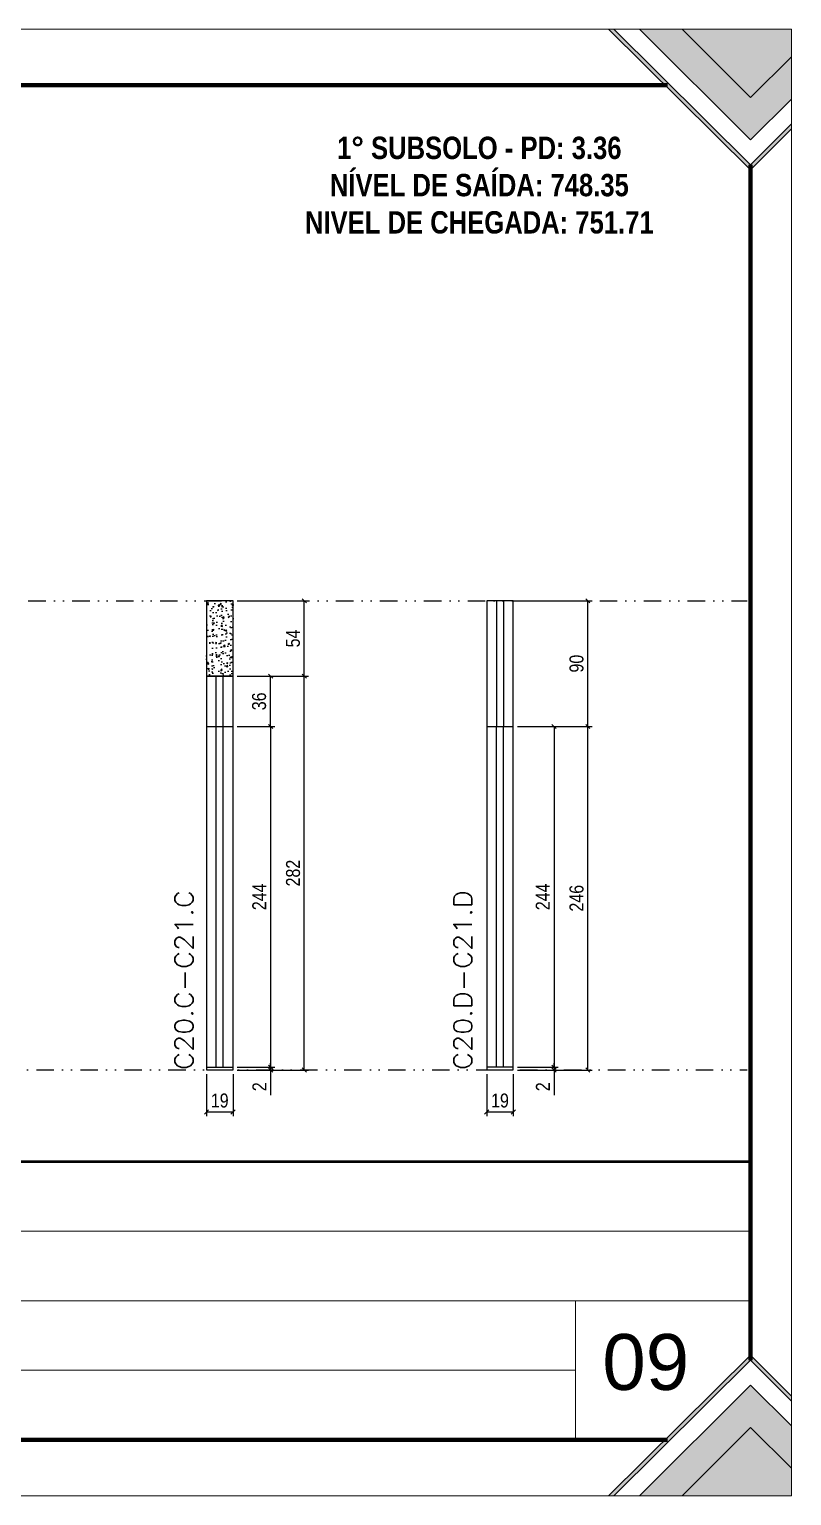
# Model space of a CAD drawing. Extents: x 71 to 6311, y -2991 to 2643.
# Drawn here: x 1011 to 1556, y -1841 to -791 of the extents above; entities that cross this region are included whole.
import ezdxf
from ezdxf.enums import TextEntityAlignment as Align

# ---------------------------------------------------------------- set-up
doc = ezdxf.new("R2010")
doc.units = 0
doc.linetypes.add('CONTINUO', pattern=[0])
doc.linetypes.add('DIVIDE2', pattern=[0.625, 0.25, -0.125, 0, -0.125, 0, -0.125])
for name, color, linetype in [('COTA', 241, 'Continuous'), ('NOMENCLATURA', 7, 'Continuous'), ('Nível', 160, 'Continuous'), ('Painéis', 200, 'Continuous'), ('SARR_2.2x7', 40, 'Continuous')]:
    doc.layers.add(name, color=color, linetype=linetype)
doc.layers.add('Folhas', color=255, linetype='Continuous', lineweight=9)
doc.layers.add('Texto Seção', color=7, linetype='Continuous', lineweight=15)
doc.styles.add('ARIAL', font='arial.ttf')
doc.styles.add('COTA TECNICA', font='techl___.ttf', dxfattribs={"height": 10})
doc.styles.add('REGUA-120', font='ROMANS.shx', dxfattribs={"height": 15})
doc.styles.add('ROMANC', font='techb___.ttf', dxfattribs={"height": 2.5})
doc.dimstyles.new('PAINEL-NOVA', dxfattribs={"dimtxt": 10, "dimasz": 3, "dimexe": 3, "dimexo": 3, "dimgap": 3, "dimtad": 1, "dimdec": 1, "dimzin": 12, "dimdsep": 46, "dimtxsty": 'COTA TECNICA', "dimblk1": 'OBLIQUE', "dimblk2": 'OBLIQUE', "dimsah": 1, "dimcen": 0.9, "dimclrd": 4, "dimclre": 4, "dimclrt": 240, "dimadec": 1, "dimazin": 3, "dimtfac": 1, "dimtdec": 1, "dimtix": 1, "dimtmove": 0, "dimatfit": 3, "dimfxl": 1, "dimtolj": 1, "dimtzin": 12, "dimarcsym": 0})

# ---------------------------------------------------------------- blocks, each defined once
blk = doc.blocks.new('9999999999')
at = {"transparency": 33554687}
h = blk.add_hatch(color=30, dxfattribs=at)
h.dxf.hatch_style = 1
h.paths.add_polyline_path([(1357.7, 1050), (1354, 1050), (1455.5, 949.3), (1485, 978.7), (1485, 982.3), (1455.5, 953)])
at = {"true_color": 0x000000, "transparency": 33554687}
h = blk.add_hatch(color=18, dxfattribs=at)
h.dxf.hatch_style = 1
h.paths.add_polyline_path([(1406.6, 1050), (1376.2, 1050), (1455.5, 970.8), (1485, 1000.1), (1485, 1030.4), (1455.5, 1001.1)])
at = {"true_color": 0xff7f00, "transparency": 33554687}
h = blk.add_hatch(color=30, dxfattribs=at)
h.dxf.hatch_style = 1
h.paths.add_polyline_path([(1485, 1030.4), (1485, 1050), (1406.6, 1050), (1455.5, 1001.1)])
at = {"transparency": 33554687}
h = blk.add_hatch(color=30, dxfattribs=at)
h.dxf.hatch_style = 1
h.paths.add_polyline_path([(1357.7, 0), (1354, 0), (1455.5, 100.7), (1485, 71.3), (1485, 67.7), (1455.5, 97)])
at = {"true_color": 0x000000, "transparency": 33554687}
h = blk.add_hatch(color=18, dxfattribs=at)
h.dxf.hatch_style = 1
h.paths.add_polyline_path([(1406.6, 0), (1376.2, 0), (1455.5, 79.2), (1485, 49.9), (1485, 19.6), (1455.5, 48.9)])
at = {"true_color": 0xff7f00, "transparency": 33554687}
h = blk.add_hatch(color=30, dxfattribs=at)
h.dxf.hatch_style = 1
h.paths.add_polyline_path([(1485, 19.6), (1485, 0), (1406.6, 0), (1455.5, 48.9)])
at = {"color": 30, "linetype": 'CONTINUO'}
for p, q in [((396.9, 189.4), (1455.5, 189.4)), ((396.9, 139.6), (1455.5, 139.6)), ((1330.4, 139.6), (1330.4, 40)), ((396.9, 89.8), (1330.4, 89.8))]:
    blk.add_line(p, q, dxfattribs=at)
at = {"color": 30, "transparency": 33554687}
for points in [[(1485, 978.7), (1455.5, 949.3), (1354, 1050)], [(1485, 982.3), (1455.5, 953), (1357.7, 1050)], [(1376.2, 1050), (1455.5, 970.8), (1485, 1000.1)], [(1406.6, 1050), (1455.5, 1001.1), (1485, 1030.4)], [(1485, 71.3), (1455.5, 100.7), (1354, 0)], [(1485, 67.7), (1455.5, 97), (1357.7, 0)], [(1376.2, 0), (1455.5, 79.2), (1485, 49.9)], [(1406.6, 0), (1455.5, 48.9), (1485, 19.6)]]:
    blk.add_lwpolyline(points, dxfattribs=at)
at = {"color": 30, "linetype": 'CONTINUO', "const_width": 2}
blk.add_lwpolyline([(1455.5, 97), (1455.5, 239.2), (50, 239.2), (50, 40), (1396.2, 40)], dxfattribs=at)
at = {"layer": 'Folhas'}
blk.add_lwpolyline([(0, 0), (1485, 0), (1485, 1050), (0, 1050)], close=True, dxfattribs=at)
at = {"layer": 'Folhas', "color": 30, "const_width": 3}
for points in [[(1396.2, 1010), (50, 1010), (50, 40), (1396.2, 40)], [(1455.5, 97), (1455.5, 953)]]:
    blk.add_lwpolyline(points, dxfattribs=at)
blk = doc.blocks.new('_Oblique')
at = {"color": 0, "linetype": 'ByBlock', "lineweight": -2}
blk.add_line((-0.5, -0.5), (0.5, 0.5), dxfattribs=at)
blk = doc.blocks.new('*D221')
at = {"layer": 'COTA', "color": 4, "linetype": 'Continuous', "lineweight": -2, "ltscale": 30, "transparency": 16777216}
for p, q in [((1159.8, -1290.7), (1186.7, -1290.7)), ((1183.7, -1290.7), (1183.7, -1534.7)), ((1159.8, -1534.7), (1186.7, -1534.7))]:
    blk.add_line(p, q, dxfattribs=at)
at = {"layer": 'Defpoints', "color": 0, "linetype": 'Continuous', "ltscale": 30, "transparency": 16777216}
for p in [(1156.8, -1290.7), (1156.8, -1534.7), (1183.7, -1534.7)]:
    blk.add_point(p, dxfattribs=at)
at = {"layer": 'COTA', "color": 4, "linetype": 'Continuous', "lineweight": -2, "ltscale": 30, "transparency": 16777216, "xscale": 3, "yscale": 3, "zscale": 3}
for p, rotation in [((1183.7, -1290.7), 90), ((1183.7, -1534.7), 270)]:
    blk.add_blockref('_Oblique', p, dxfattribs=dict(at, rotation=rotation))
at = {"layer": 'COTA', "color": 240, "linetype": 'Continuous', "ltscale": 30, "transparency": 16777216, "insert": (1175.6, -1412.7), "char_height": 10, "attachment_point": 5, "rotation": 90, "style": 'COTA TECNICA'}
blk.add_mtext('\\A1;244', dxfattribs=at)
blk = doc.blocks.new('*D222')
at = {"layer": 'COTA', "color": 4, "linetype": 'Continuous', "lineweight": -2, "ltscale": 30, "transparency": 16777216}
for p, q in [((1159.8, -1254.7), (1186.7, -1254.7)), ((1183.7, -1290.7), (1183.7, -1254.7)), ((1159.8, -1290.7), (1186.7, -1290.7))]:
    blk.add_line(p, q, dxfattribs=at)
at = {"layer": 'Defpoints', "color": 0, "linetype": 'Continuous', "ltscale": 30, "transparency": 16777216}
for p in [(1156.8, -1254.7), (1183.7, -1254.7), (1156.8, -1290.7)]:
    blk.add_point(p, dxfattribs=at)
at = {"layer": 'COTA', "color": 4, "linetype": 'Continuous', "lineweight": -2, "ltscale": 30, "transparency": 16777216, "xscale": 3, "yscale": 3, "zscale": 3}
for p, rotation in [((1183.7, -1254.7), 90), ((1183.7, -1290.7), 270)]:
    blk.add_blockref('_Oblique', p, dxfattribs=dict(at, rotation=rotation))
at = {"layer": 'COTA', "color": 240, "linetype": 'Continuous', "ltscale": 30, "transparency": 16777216, "insert": (1175.5, -1272.7), "char_height": 10, "attachment_point": 5, "rotation": 90, "style": 'COTA TECNICA'}
blk.add_mtext('\\A1;36', dxfattribs=at)
blk = doc.blocks.new('*D223')
at = {"layer": 'COTA', "color": 4, "linetype": 'Continuous', "lineweight": -2, "ltscale": 30, "transparency": 16777216}
for p, q in [((1360.3, -1290.7), (1389.5, -1290.7)), ((1386.5, -1290.7), (1386.5, -1534.7)), ((1360.3, -1534.7), (1389.5, -1534.7))]:
    blk.add_line(p, q, dxfattribs=at)
at = {"layer": 'Defpoints', "color": 0, "linetype": 'Continuous', "ltscale": 30, "transparency": 16777216}
for p in [(1357.3, -1290.7), (1357.3, -1534.7), (1386.5, -1534.7)]:
    blk.add_point(p, dxfattribs=at)
at = {"layer": 'COTA', "color": 4, "linetype": 'Continuous', "lineweight": -2, "ltscale": 30, "transparency": 16777216, "xscale": 3, "yscale": 3, "zscale": 3}
for p, rotation in [((1386.5, -1290.7), 90), ((1386.5, -1534.7), 270)]:
    blk.add_blockref('_Oblique', p, dxfattribs=dict(at, rotation=rotation))
at = {"layer": 'COTA', "color": 240, "linetype": 'Continuous', "ltscale": 30, "transparency": 16777216, "insert": (1378.4, -1412.7), "char_height": 10, "attachment_point": 5, "rotation": 90, "style": 'COTA TECNICA'}
blk.add_mtext('\\A1;244', dxfattribs=at)
blk = doc.blocks.new('*D224')
at = {"layer": 'COTA', "color": 4, "linetype": 'Continuous', "lineweight": -2, "ltscale": 30, "transparency": 16777216}
for p, q in [((1360.3, -1200.7), (1413.7, -1200.7)), ((1410.7, -1290.7), (1410.7, -1200.7)), ((1360.3, -1290.7), (1413.7, -1290.7))]:
    blk.add_line(p, q, dxfattribs=at)
at = {"layer": 'Defpoints', "color": 0, "linetype": 'Continuous', "ltscale": 30, "transparency": 16777216}
for p in [(1357.3, -1200.7), (1410.7, -1200.7), (1357.3, -1290.7)]:
    blk.add_point(p, dxfattribs=at)
at = {"layer": 'COTA', "color": 4, "linetype": 'Continuous', "lineweight": -2, "ltscale": 30, "transparency": 16777216, "xscale": 3, "yscale": 3, "zscale": 3}
for p, rotation in [((1410.7, -1200.7), 90), ((1410.7, -1290.7), 270)]:
    blk.add_blockref('_Oblique', p, dxfattribs=dict(at, rotation=rotation))
at = {"layer": 'COTA', "color": 240, "linetype": 'Continuous', "ltscale": 30, "transparency": 16777216, "insert": (1402.6, -1245.7), "char_height": 10, "attachment_point": 5, "rotation": 90, "style": 'COTA TECNICA'}
blk.add_mtext('\\A1;90', dxfattribs=at)
blk = doc.blocks.new('*D235')
at = {"layer": 'COTA', "color": 4, "linetype": 'Continuous', "lineweight": -2, "ltscale": 30, "transparency": 16777216}
for p, q in [((1183.7, -1534.7), (1183.7, -1531.7)), ((1159.8, -1534.7), (1186.7, -1534.7)), ((1159.8, -1536.7), (1186.7, -1536.7)), ((1183.7, -1534.7), (1183.7, -1536.7)), ((1183.7, -1536.7), (1183.7, -1554.8))]:
    blk.add_line(p, q, dxfattribs=at)
at = {"layer": 'Defpoints', "color": 0, "linetype": 'Continuous', "ltscale": 30, "transparency": 16777216}
for p in [(1156.8, -1534.7), (1156.8, -1536.7), (1183.7, -1534.7)]:
    blk.add_point(p, dxfattribs=at)
at = {"layer": 'COTA', "color": 4, "linetype": 'Continuous', "lineweight": -2, "ltscale": 30, "transparency": 16777216, "xscale": 3, "yscale": 3, "zscale": 3}
for p, rotation in [((1183.7, -1534.7), 270), ((1183.7, -1536.7), 90)]:
    blk.add_blockref('_Oblique', p, dxfattribs=dict(at, rotation=rotation))
at = {"layer": 'COTA', "color": 240, "linetype": 'Continuous', "ltscale": 30, "transparency": 16777216, "insert": (1175.7, -1548.7), "char_height": 10, "attachment_point": 5, "rotation": 90, "style": 'COTA TECNICA'}
blk.add_mtext('\\A1;2', dxfattribs=at)
blk = doc.blocks.new('*D236')
at = {"layer": 'COTA', "color": 4, "linetype": 'Continuous', "lineweight": -2, "ltscale": 30, "transparency": 16777216}
for p, q in [((1159.8, -1254.7), (1210.8, -1254.7)), ((1207.8, -1536.7), (1207.8, -1254.7)), ((1159.8, -1536.7), (1210.8, -1536.7))]:
    blk.add_line(p, q, dxfattribs=at)
at = {"layer": 'Defpoints', "color": 0, "linetype": 'Continuous', "ltscale": 30, "transparency": 16777216}
for p in [(1156.8, -1254.7), (1207.8, -1254.7), (1156.8, -1536.7)]:
    blk.add_point(p, dxfattribs=at)
at = {"layer": 'COTA', "color": 4, "linetype": 'Continuous', "lineweight": -2, "ltscale": 30, "transparency": 16777216, "xscale": 3, "yscale": 3, "zscale": 3}
for p, rotation in [((1207.8, -1254.7), 90), ((1207.8, -1536.7), 270)]:
    blk.add_blockref('_Oblique', p, dxfattribs=dict(at, rotation=rotation))
at = {"layer": 'COTA', "color": 240, "linetype": 'Continuous', "ltscale": 30, "transparency": 16777216, "insert": (1199.8, -1395.7), "char_height": 10, "attachment_point": 5, "rotation": 90, "style": 'COTA TECNICA'}
blk.add_mtext('\\A1;282', dxfattribs=at)
blk = doc.blocks.new('*D237')
at = {"layer": 'COTA', "color": 4, "linetype": 'Continuous', "lineweight": -2, "ltscale": 30, "transparency": 16777216}
for p, q in [((1159.8, -1200.7), (1210.8, -1200.7)), ((1207.8, -1254.7), (1207.8, -1200.7)), ((1159.8, -1254.7), (1210.8, -1254.7))]:
    blk.add_line(p, q, dxfattribs=at)
at = {"layer": 'Defpoints', "color": 0, "linetype": 'Continuous', "ltscale": 30, "transparency": 16777216}
for p in [(1156.8, -1200.7), (1207.8, -1200.7), (1156.8, -1254.7)]:
    blk.add_point(p, dxfattribs=at)
at = {"layer": 'COTA', "color": 4, "linetype": 'Continuous', "lineweight": -2, "ltscale": 30, "transparency": 16777216, "xscale": 3, "yscale": 3, "zscale": 3}
for p, rotation in [((1207.8, -1200.7), 90), ((1207.8, -1254.7), 270)]:
    blk.add_blockref('_Oblique', p, dxfattribs=dict(at, rotation=rotation))
at = {"layer": 'COTA', "color": 240, "linetype": 'Continuous', "ltscale": 30, "transparency": 16777216, "insert": (1199.7, -1227.7), "char_height": 10, "attachment_point": 5, "rotation": 90, "style": 'COTA TECNICA'}
blk.add_mtext('\\A1;54', dxfattribs=at)
blk = doc.blocks.new('*D238')
at = {"layer": 'COTA', "color": 4, "linetype": 'Continuous', "lineweight": -2, "ltscale": 30, "transparency": 16777216}
for p, q in [((1137.8, -1539.7), (1137.8, -1569.7)), ((1156.8, -1539.7), (1156.8, -1569.7)), ((1137.8, -1566.7), (1156.8, -1566.7))]:
    blk.add_line(p, q, dxfattribs=at)
at = {"layer": 'Defpoints', "color": 0, "linetype": 'Continuous', "ltscale": 30, "transparency": 16777216}
for p in [(1137.8, -1536.7), (1156.8, -1536.7), (1156.8, -1566.7)]:
    blk.add_point(p, dxfattribs=at)
at = {"layer": 'COTA', "color": 4, "linetype": 'Continuous', "lineweight": -2, "ltscale": 30, "transparency": 16777216, "xscale": 3, "yscale": 3, "zscale": 3, "rotation": 180}
blk.add_blockref('_Oblique', (1137.8, -1566.7), dxfattribs=at)
at = {"layer": 'COTA', "color": 4, "linetype": 'Continuous', "lineweight": -2, "ltscale": 30, "transparency": 16777216, "xscale": 3, "yscale": 3, "zscale": 3}
blk.add_blockref('_Oblique', (1156.8, -1566.7), dxfattribs=at)
at = {"layer": 'COTA', "color": 240, "linetype": 'Continuous', "ltscale": 30, "transparency": 16777216, "insert": (1147.3, -1558.6), "char_height": 10, "attachment_point": 5, "style": 'COTA TECNICA'}
blk.add_mtext('\\A1;19', dxfattribs=at)
blk = doc.blocks.new('*D239')
at = {"layer": 'COTA', "color": 4, "linetype": 'Continuous', "lineweight": -2, "ltscale": 30, "transparency": 16777216}
for p, q in [((1386.5, -1534.7), (1386.5, -1531.7)), ((1360.3, -1534.7), (1389.5, -1534.7)), ((1360.3, -1536.7), (1389.5, -1536.7)), ((1386.5, -1534.7), (1386.5, -1536.7)), ((1386.5, -1536.7), (1386.5, -1554.8))]:
    blk.add_line(p, q, dxfattribs=at)
at = {"layer": 'Defpoints', "color": 0, "linetype": 'Continuous', "ltscale": 30, "transparency": 16777216}
for p in [(1357.3, -1534.7), (1357.3, -1536.7), (1386.5, -1534.7)]:
    blk.add_point(p, dxfattribs=at)
at = {"layer": 'COTA', "color": 4, "linetype": 'Continuous', "lineweight": -2, "ltscale": 30, "transparency": 16777216, "xscale": 3, "yscale": 3, "zscale": 3}
for p, rotation in [((1386.5, -1534.7), 270), ((1386.5, -1536.7), 90)]:
    blk.add_blockref('_Oblique', p, dxfattribs=dict(at, rotation=rotation))
at = {"layer": 'COTA', "color": 240, "linetype": 'Continuous', "ltscale": 30, "transparency": 16777216, "insert": (1378.5, -1548.7), "char_height": 10, "attachment_point": 5, "rotation": 90, "style": 'COTA TECNICA'}
blk.add_mtext('\\A1;2', dxfattribs=at)
blk = doc.blocks.new('*D240')
at = {"layer": 'COTA', "color": 4, "linetype": 'Continuous', "lineweight": -2, "ltscale": 30, "transparency": 16777216}
for p, q in [((1360.3, -1290.7), (1413.7, -1290.7)), ((1410.7, -1536.7), (1410.7, -1290.7)), ((1360.3, -1536.7), (1413.7, -1536.7))]:
    blk.add_line(p, q, dxfattribs=at)
at = {"layer": 'Defpoints', "color": 0, "linetype": 'Continuous', "ltscale": 30, "transparency": 16777216}
for p in [(1357.3, -1290.7), (1410.7, -1290.7), (1357.3, -1536.7)]:
    blk.add_point(p, dxfattribs=at)
at = {"layer": 'COTA', "color": 4, "linetype": 'Continuous', "lineweight": -2, "ltscale": 30, "transparency": 16777216, "xscale": 3, "yscale": 3, "zscale": 3}
for p, rotation in [((1410.7, -1290.7), 90), ((1410.7, -1536.7), 270)]:
    blk.add_blockref('_Oblique', p, dxfattribs=dict(at, rotation=rotation))
at = {"layer": 'COTA', "color": 240, "linetype": 'Continuous', "ltscale": 30, "transparency": 16777216, "insert": (1402.6, -1413.7), "char_height": 10, "attachment_point": 5, "rotation": 90, "style": 'COTA TECNICA'}
blk.add_mtext('\\A1;246', dxfattribs=at)
blk = doc.blocks.new('*D241')
at = {"layer": 'COTA', "color": 4, "linetype": 'Continuous', "lineweight": -2, "ltscale": 30, "transparency": 16777216}
for p, q in [((1338.3, -1539.7), (1338.3, -1569.7)), ((1357.3, -1539.7), (1357.3, -1569.7)), ((1338.3, -1566.7), (1357.3, -1566.7))]:
    blk.add_line(p, q, dxfattribs=at)
at = {"layer": 'Defpoints', "color": 0, "linetype": 'Continuous', "ltscale": 30, "transparency": 16777216}
for p in [(1338.3, -1536.7), (1357.3, -1536.7), (1357.3, -1566.7)]:
    blk.add_point(p, dxfattribs=at)
at = {"layer": 'COTA', "color": 4, "linetype": 'Continuous', "lineweight": -2, "ltscale": 30, "transparency": 16777216, "xscale": 3, "yscale": 3, "zscale": 3, "rotation": 180}
blk.add_blockref('_Oblique', (1338.3, -1566.7), dxfattribs=at)
at = {"layer": 'COTA', "color": 4, "linetype": 'Continuous', "lineweight": -2, "ltscale": 30, "transparency": 16777216, "xscale": 3, "yscale": 3, "zscale": 3}
blk.add_blockref('_Oblique', (1357.3, -1566.7), dxfattribs=at)
at = {"layer": 'COTA', "color": 240, "linetype": 'Continuous', "ltscale": 30, "transparency": 16777216, "insert": (1347.8, -1558.6), "char_height": 10, "attachment_point": 5, "style": 'COTA TECNICA'}
blk.add_mtext('\\A1;19', dxfattribs=at)

msp = doc.modelspace()

# ---------------------------------------------------------------- hatches: boundary and pattern name
at = {"layer": 'COTA', "linetype": 'Continuous', "ltscale": 30}
h = msp.add_hatch(dxfattribs=at)
h.set_pattern_fill('AR-CONC', color=256, scale=0.05, angle=1)
h.set_pattern_definition([(51, (3572.848, -1100.651), (9.121755, -0.637855), [0.9525, -10.4775]), (356, (3572.848, -1100.651), (-1.928623, 9.520633), [0.762, -8.38203]), (101.45144, (3573.608, -1100.704), (7.193132, 8.882778), [0.8095, -8.904512]), (47.1842, (3572.804, -1098.111), (13.588575, -1.865247), [1.42875, -15.71625]), (97.63556, (3573.936, -1098.267), (11.65249, 12.576586), [1.21425, -13.35678]), (352.18415, (3572.804, -1098.111), (11.65249, 12.576586), [1.143, -12.57299]), (22, (3574.085, -1098.724), (7.668804, -4.98018), [0.9525, -10.4775]), (327, (3574.085, -1098.724), (2.928905, 9.261925), [0.762, -8.382]), (72.45145, (3574.724, -1099.139), (10.597708, 4.281746), [0.8095, -8.904497]), (38.5, (3572.848, -1100.6507), (0.080622, 4.229803), [0, -8.2804, 0, -8.509, 0, -8.41375]), (8.5, (3572.848, -1100.6507), (3.253055, 5.066574), [0, -4.8514, 0, -8.0899, 0, -3.20675]), (328.5, (3570.0165, -1100.7), (6.783496, -0.1680745), [0, -3.175, 0, -9.906, 0, -13.1445]), (318.5, (3568.7467, -1100.7223), (7.383143, 1.400391), [0, -4.1275, 0, -6.5786, 0, -9.3345])])
h.paths.add_polyline_path([(1156.848, -1200.651), (1137.848, -1200.651), (1137.848, -1254.651), (1156.848, -1254.651)])

# ---------------------------------------------------------------- linework, layer by layer
msp.add_lwpolyline([(1137.848, -1254.651), (1156.848, -1254.651), (1156.848, -1200.651), (1137.848, -1200.651)], close=True, dxfattribs=at)
at = {"layer": 'Nível', "color": 4, "linetype": 'DIVIDE2', "ltscale": 50}
for p, q in [((915.97, -1200.651), (1524.55, -1200.651)), ((387.17, -1536.651), (1524.55, -1536.651))]:
    msp.add_line(p, q, dxfattribs=at)
at = {"layer": 'Painéis', "linetype": 'Continuous', "ltscale": 30}
for p, q in [((1338.318, -1200.651), (1338.318, -1536.651)), ((1137.848, -1254.651), (1137.848, -1536.651))]:
    msp.add_line(p, q, dxfattribs=at)
for points in [[(1357.318, -1200.651), (1338.318, -1200.651)], [(1357.318, -1536.651), (1357.318, -1200.651)], [(1156.848, -1254.651), (1137.848, -1254.651)], [(1156.848, -1536.651), (1156.848, -1254.651)], [(1137.848, -1290.651), (1156.848, -1290.651)], [(1338.318, -1290.651), (1357.318, -1290.651)], [(1137.848, -1534.651), (1156.848, -1534.651)], [(1137.848, -1536.651), (1156.848, -1536.651)], [(1357.318, -1534.651), (1338.318, -1534.651)], [(1338.318, -1536.651), (1357.318, -1536.651)]]:
    msp.add_lwpolyline(points, dxfattribs=at)
at = {"layer": 'SARR_2.2x7', "linetype": 'Continuous', "ltscale": 30}
for p, q in [((1345.318, -1200.651), (1345.318, -1290.651)), ((1350.318, -1200.651), (1350.318, -1290.651)), ((1144.848, -1534.651), (1144.848, -1254.651)), ((1149.848, -1534.651), (1149.848, -1254.651)), ((1345.318, -1534.651), (1345.318, -1290.651)), ((1350.318, -1534.651), (1350.318, -1290.651))]:
    msp.add_line(p, q, dxfattribs=at)

# ---------------------------------------------------------------- block references
at = {"layer": 'Folhas'}
msp.add_blockref('9999999999', (71.471, -1841.496), dxfattribs=at)

# ---------------------------------------------------------------- texts
at = {"layer": 'Folhas', "style": 'ARIAL'}
msp.add_text('09', height=40, dxfattribs=at).set_placement((1452.102, -1745.755), align=Align.MIDDLE)
at = {"layer": 'NOMENCLATURA', "color": 2, "insert": (1333.045, -868.363), "char_height": 16, "attachment_point": 2, "style": 'ROMANC'}
msp.add_mtext_dynamic_manual_height_columns('1° SUBSOLO - PD: 3.36\\PNÍVEL DE SAÍDA: 748.35\\PNIVEL DE CHEGADA: 751.71', width=449.07607, gutter_width=1, heights=[0], dxfattribs=at)
at = {"layer": 'Texto Seção', "style": 'REGUA-120', "width": 1.1}
for s, p in [('C20.C-C21.C', (1128.243, -1536.651)), ('C20.D-C21.D', (1327.695, -1536.651))]:
    msp.add_text(s, height=13, rotation=90, dxfattribs=at).set_placement(p)

# ---------------------------------------------------------------- dimensions: what is measured, and where the dimension line sits
at = {"layer": 'COTA', "linetype": 'Continuous', "ltscale": 30}
for base, p1, p2, picture, middle in [((1207.848, -1200.651), (1156.848, -1254.651), (1156.848, -1200.651), '*D237', (1199.738, -1227.651)), ((1410.684, -1200.651), (1357.318, -1290.651), (1357.318, -1200.651), '*D224', (1402.553, -1245.651)), ((1183.679, -1254.651), (1156.848, -1290.651), (1156.848, -1254.651), '*D222', (1175.459, -1272.651)), ((1207.848, -1254.651), (1156.848, -1536.651), (1156.848, -1254.651), '*D236', (1199.753, -1395.651)), ((1183.679, -1534.651), (1156.848, -1290.651), (1156.848, -1534.651), '*D221', (1175.606, -1412.651)), ((1386.515, -1534.651), (1357.318, -1290.651), (1357.318, -1534.651), '*D223', (1378.442, -1412.651)), ((1410.684, -1290.651), (1357.318, -1536.651), (1357.318, -1290.651), '*D240', (1402.582, -1413.651))]:
    dim = msp.add_linear_dim(base=base, p1=p1, p2=p2, angle=90, dimstyle='PAINEL-NOVA', dxfattribs=at)
    dim.commit()
    dim.dimension.update_dxf_attribs({"geometry": picture, "text_midpoint": middle})
for base, p1, p2, picture, middle in [((1183.679, -1534.651), (1156.848, -1536.651), (1156.848, -1534.651), '*D235', (1183.679, -1548.706)), ((1386.515, -1534.651), (1357.318, -1536.651), (1357.318, -1534.651), '*D239', (1386.515, -1548.706))]:
    dim = msp.add_linear_dim(base=base, p1=p1, p2=p2, angle=90, dimstyle='PAINEL-NOVA', dxfattribs=at)
    dim.commit()
    dim.dimension.update_dxf_attribs({"geometry": picture, "text_midpoint": middle, "dimtype": 160})
for base, p1, p2, picture, middle in [((1156.848, -1566.651), (1137.848, -1536.651), (1156.848, -1536.651), '*D238', (1147.348, -1558.563)), ((1357.318, -1566.651), (1338.318, -1536.651), (1357.318, -1536.651), '*D241', (1347.818, -1558.563))]:
    dim = msp.add_linear_dim(base=base, p1=p1, p2=p2, dimstyle='PAINEL-NOVA', dxfattribs=at)
    dim.commit()
    dim.dimension.update_dxf_attribs({"geometry": picture, "text_midpoint": middle})

doc.saveas('drawing.dxf')
